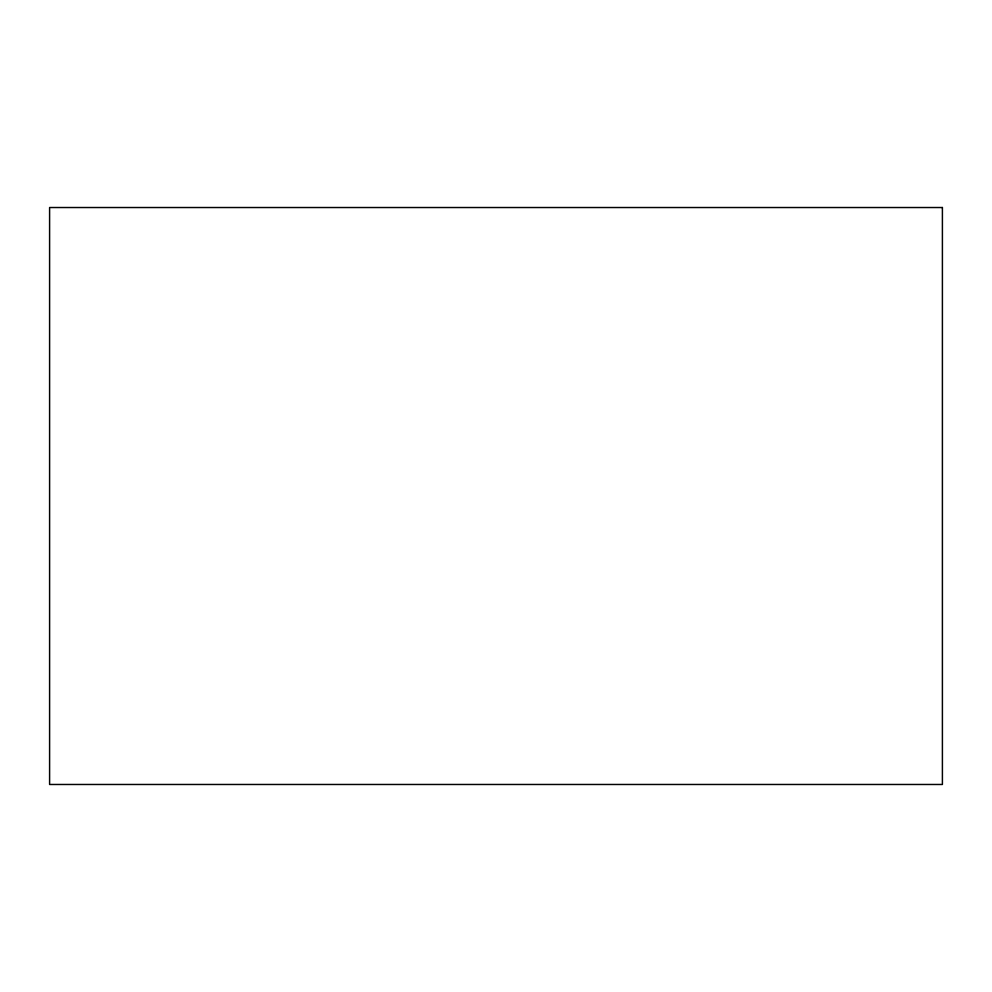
<?xml version="1.0" encoding="UTF-8"?>
<svg xmlns="http://www.w3.org/2000/svg" width="992" height="992" viewBox="0 0 992 992"><rect width="100%" height="100%" fill="white"/><g stroke="black" fill="none" stroke-linecap="round" stroke-linejoin="round"><path stroke-width="1.49" d="M942.4 207.526L49.6 207.526L49.6 784.474L942.4 784.474L942.4 207.526"/></g></svg>
